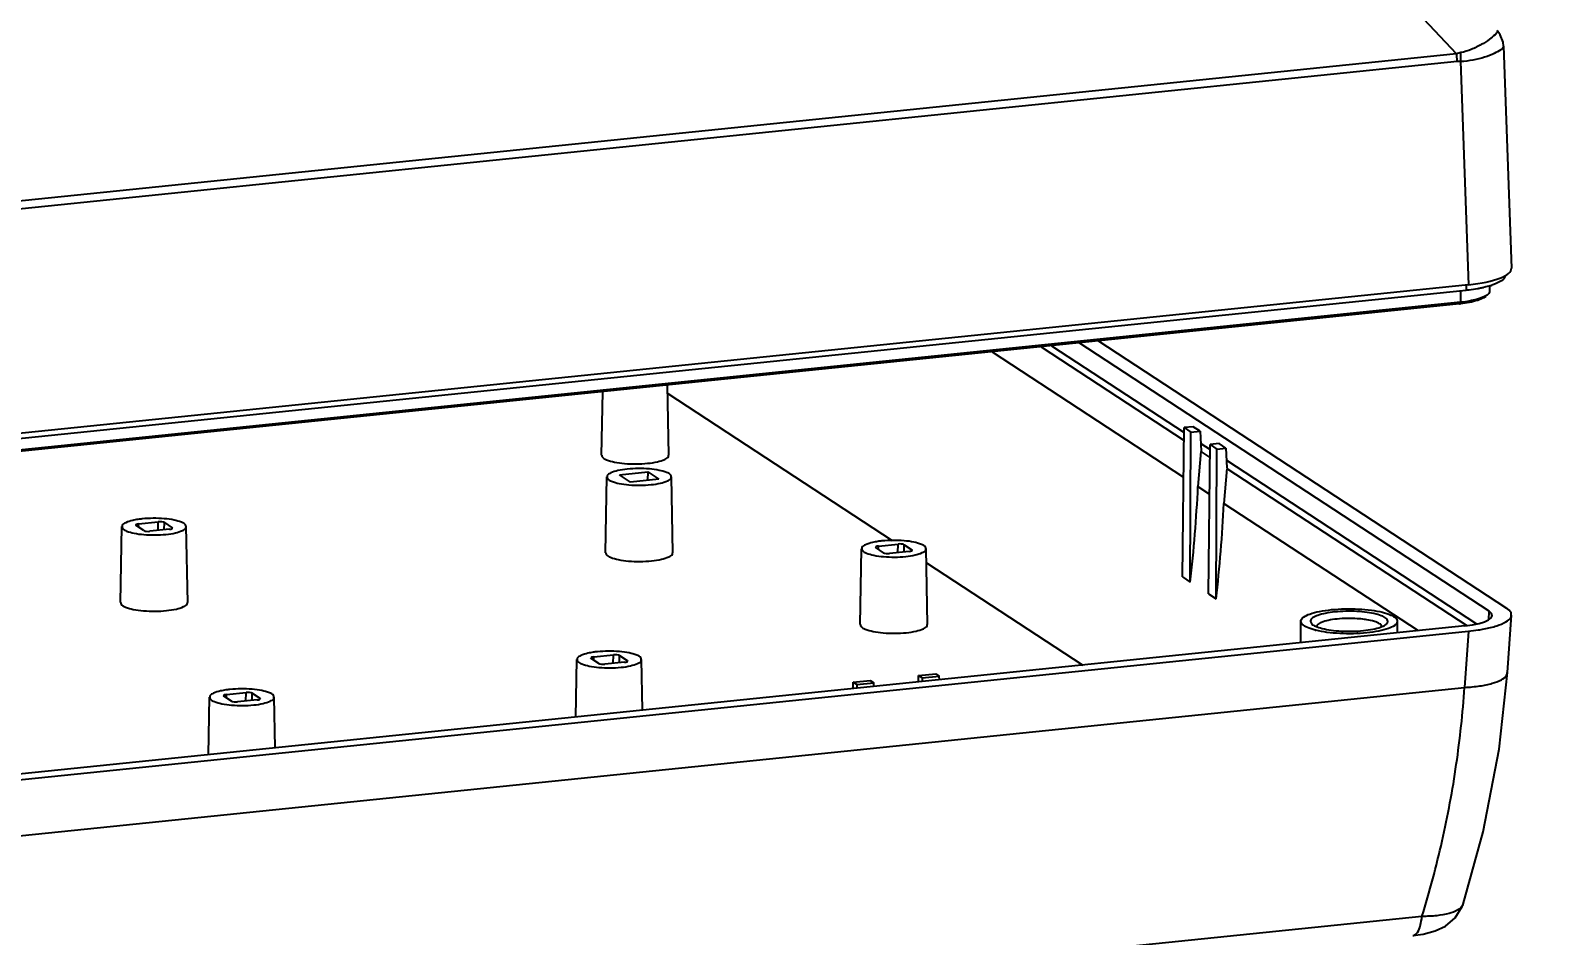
# Model space of a CAD drawing. Header units: millimetres. Extents: x -5407 to -45, y -6458 to 594.
# Drawn here: x -1994.2 to -1890.1, y -2018.3 to -1956.5 of the extents above; entities that cross this region are included whole.
import ezdxf

# ---------------------------------------------------------------- set-up
doc = ezdxf.new("R2010")
doc.units = ezdxf.units.MM
doc.layers.get('0').update_dxf_attribs({"linetype": 'CONTINUOUS'})
doc.layers.get('Defpoints').update_dxf_attribs({"linetype": 'CONTINUOUS'})
doc.layers.add('dim', color=3, linetype='CONTINUOUS', lineweight=9)
doc.styles.add('LongTou', font='romand.shx', dxfattribs={"width": 0.800000011920929, "bigfont": 'whgdtxt.shx'})
doc.dimstyles.new('YanXiu', dxfattribs={"dimtxt": 2.5, "dimasz": 2.2, "dimexe": 1, "dimexo": 0, "dimgap": 0.66, "dimtad": 0, "dimzin": 0, "dimdsep": 46, "dimtxsty": 'LongTou', "dimblk": 'CLOSEDBLANK', "dimcen": 0, "dimclrd": 256, "dimclre": 131, "dimclrt": 42, "dimadec": 0, "dimazin": 0, "dimtfac": 1, "dimtdec": 4, "dimtofl": 0, "dimtmove": 0, "dimatfit": 3, "dimldrblk": 'CLOSEDBLANK', "dimfxl": 0, "dimtolj": 1, "dimtzin": 0, "dimlwd": 0, "dimlwe": 0, "dimarcsym": 0})

# ---------------------------------------------------------------- blocks, each defined once
blk = doc.blocks.new('_ClosedBlank')
at = {"color": 0, "linetype": 'ByBlock', "lineweight": -2}
for p, q in [((-1, 0.1666666666666667), (0, 0)), ((-1, 0.1666666666666667), (-1, -0.1666666666666667)), ((0, 0), (-1, -0.1666666666666667))]:
    blk.add_line(p, q, dxfattribs=at)
blk = doc.blocks.new('*D34')
at = {"layer": 'Defpoints', "color": 0}
for p in [(-2243.062682522942, -1942.958284086931), (-2253.816927641244, -1963.758284086896), (-2243.062682522183, -1963.758284086896)]:
    blk.add_point(p, dxfattribs=at)
at = {"layer": 'dim', "lineweight": 5}
for p, q in [((-2253.816927641244, -1937.358284086931), (-2253.816927641244, -1931.758284086931)), ((-2253.816927641244, -1969.358284086896), (-2253.816927641244, -1974.958284086896))]:
    blk.add_line(p, q, dxfattribs=at)
at = {"layer": 'dim', "color": 131, "lineweight": 5}
for p, q in [((-2243.062682522942, -1942.958284086931), (-2255.216227641244, -1942.958284086931)), ((-2243.062682522183, -1963.758284086896), (-2255.216227641244, -1963.758284086896))]:
    blk.add_line(p, q, dxfattribs=at)
at = {"layer": 'dim', "lineweight": 5, "xscale": 5.600000000000001, "yscale": 5.600000000000001, "zscale": 5.600000000000001}
for p, rotation in [((-2253.816927641244, -1942.958284086931), 270), ((-2253.816927641244, -1963.758284086896), 90)]:
    blk.add_blockref('_ClosedBlank', p, dxfattribs=dict(at, rotation=rotation))
at = {"layer": 'dim', "color": 8, "insert": (-2253.816927641243, -1953.358284086913), "char_height": 7, "attachment_point": 5, "rotation": 90, "style": 'LongTou'}
blk.add_mtext('2.60', dxfattribs=at)
blk = doc.blocks.new('*U8')
at = {"color": 7}
for p, q in [((139.0145490099026, 12.22129606739736), (132.5518713264028, 19.0607300854972)), ((142.4715530007027, 14.19649481439728), (142.4716956324028, 14.19634269619746)), ((139.0145490099026, 12.22129606739736), (-38.65702761199736, -6.001150871102709)), ((143.0237353844027, 12.87497080289722), (143.0237375310026, 12.87491274609738)), ((143.0240174716027, 12.86696494349735), (143.6907308408026, -6.071390962402802)), ((139.0632550457026, 11.54776014899744), (-38.6083215760973, -6.67468678950263)), ((139.3548797069027, 11.55668329269747), (140.0251678054028, -7.483214741602751)), ((140.0251678054028, -7.483214741602751), (-38.89459570359736, -25.8336788889028)), ((139.8376592921027, -7.480730327502442), (139.8316101245027, -7.937284825202823)), ((141.8443961142027, -8.022562422902865), (141.8527041811028, -7.558617756202693)), ((139.3447421943029, -8.970706136802619), (-39.57157868649733, -27.32081719950247)), ((-39.08471075629723, -26.28739588790268), (139.8316101245027, -7.937284825202823)), ((139.2699360088027, -9.114865026802818), (139.3447421943029, -8.970706136802619)), ((139.3511513727026, -7.986561891802467), (139.3447421943029, -8.970706136802619)), ((139.2699360088027, -9.114865026802818), (-39.64638487199727, -27.46497608950267)), ((103.5657710238027, -12.77677462600286), (115.7700916255026, -20.76591352120249)), ((104.4571692972027, -12.6853505611025), (115.7778472784028, -20.09604319470282)), ((141.7908156845028, -35.34186147340279), (106.8115388090027, -12.44388046040285)), ((143.2914914466028, -35.09205914810263), (108.4388548045026, -12.27697880990263)), ((99.40434643270282, -13.20358087290288), (115.7338849536027, -23.8931518533027)), ((66.07868010640277, -22.02473256680287), (66.17562708430273, -16.61160249720251)), ((71.81251511790265, -22.02380355630248), (71.70349275020271, -16.04465059250288)), ((71.71636353490271, -16.75052767000261), (90.87546882730271, -29.29237725640269)), ((115.6352911061026, -32.40888785280276), (115.7827118649027, -19.67587971190278)), ((116.5561409043025, -19.59655487050259), (115.7827118649027, -19.67587971190278)), ((115.7827118649027, -19.67587971190278), (116.3599771383028, -20.05376657670286)), ((116.2972864133026, -32.84224032120255), (116.3599771383028, -20.05376657670286)), ((116.3599771383028, -20.05376657670286), (117.1334061777027, -19.97444173530266)), ((117.1334061777027, -19.97444173530266), (116.5561409043025, -19.59655487050259)), ((117.1334061777027, -19.97444173530266), (117.2199364570029, -21.6708189970027)), ((117.2114422602026, -21.70944416040265), (116.9550123075028, -24.69252089290285)), ((117.1866505624025, -21.01826782960279), (117.9844609582028, -21.54052697640282)), ((117.2114422602026, -21.70944416040265), (117.9767053053026, -22.21039730300254)), ((117.8419047859029, -33.85337163460281), (117.9893255447028, -21.12036349360278)), ((118.7627545841028, -21.04103865220259), (117.9893255447028, -21.12036349360278)), ((117.9893255447028, -21.12036349360278), (118.5665908182027, -21.49825035840286)), ((118.5039000931026, -34.28672410290255), (118.5665908182027, -21.49825035840286)), ((118.5665908182027, -21.49825035840286), (119.3400198576028, -21.41892551700266)), ((119.3400198576028, -21.41892551700266), (118.7627545841028, -21.04103865220259)), ((119.3400198576028, -21.41892551700266), (119.4265501368027, -23.11530277880274)), ((119.4180559400027, -23.15392794210265), (119.1616259873026, -26.13700467470289)), ((119.3932642422028, -22.46275161140284), (140.7182774858027, -36.42243837370279)), ((119.4180559400027, -23.15392794210265), (139.8949293988026, -36.55840916700254)), ((66.41770083820256, -30.34396009220245), (66.53359999070267, -23.87261666870245)), ((67.59657840780255, -23.68651911690267), (70.01436309780274, -23.43854499490271)), ((68.55277766900281, -24.31246208900257), (67.59657840780255, -23.68651911690267)), ((70.97056235900254, -24.06448796700261), (68.55277766900281, -24.31246208900257)), ((70.01436309780274, -23.43854499490271), (70.00716162430263, -24.16329678660259)), ((70.01436309780274, -23.43854499490271), (70.97056235900254, -24.06448796700261)), ((72.15153584960262, -30.34303108170252), (72.0335396963028, -23.87172555450252)), ((116.9550123075028, -24.69252089290285), (117.9404986334027, -25.3376356350027)), ((119.1616259873026, -26.13700467470289), (135.7435394815027, -36.99178425470245)), ((25.03638595180269, -34.5881325654027), (25.15228510430279, -28.1167891419027)), ((26.36234869480268, -28.02697584210273), (26.33459598870286, -27.98886912110265)), ((27.02437760910288, -28.46035031020256), (26.36234869480268, -28.02697584210273)), ((26.58717374440266, -27.89254753560272), (28.26113798830283, -27.72086152260272)), ((26.59390967920262, -28.17855927940263), (26.58717374440266, -27.89254753560272)), ((29.21733724960268, -28.34680449470261), (27.54337300560269, -28.51849050770261)), ((28.25393651480272, -28.44561331430259), (28.26113798830283, -27.72086152260272)), ((28.77403966160273, -28.39227021820261), (28.78013338480287, -27.77900172010277)), ((28.78013338480287, -27.77900172010277), (29.44216229910262, -28.2123761882026)), ((29.44056525130281, -28.28077100140263), (29.44216229910262, -28.2123761882026)), ((29.44216229910262, -28.2123761882026), (29.46992611550286, -28.25169752150259)), ((30.77022096320252, -34.58720355490277), (30.65222480980265, -28.11589802770277)), ((89.47077964780283, -29.90841366100267), (89.4430269418026, -29.87030694000259)), ((90.13280856220263, -30.3417881291025), (89.47077964780283, -29.90841366100267)), ((89.69560469740281, -29.77398535450266), (91.36956894140258, -29.60229934150266)), ((89.70234063230282, -30.05999709830257), (89.69560469740281, -29.77398535450266)), ((91.36236746790269, -30.32705113320253), (91.36956894140258, -29.60229934150266)), ((91.88247061460265, -30.27370803710255), (91.88856433780256, -29.66043953900271)), ((91.88856433780256, -29.66043953900271), (92.55059325220282, -30.09381400710254)), ((88.14481690480261, -36.46957038430264), (88.26071605730272, -29.99822696080264)), ((92.32576820260283, -30.22824231360255), (90.65180395870266, -30.39992832660255)), ((92.54899620440256, -30.16220882030257), (92.55059325220282, -30.09381400710254)), ((92.55059325220282, -30.09381400710254), (92.5783570686026, -30.13313534040253)), ((93.87865191630272, -36.46864137380271), (93.76065576290284, -29.99733584660271)), ((93.78250033330278, -31.19536548750284), (107.1215661680026, -39.92732633690275)), ((115.6352911061026, -32.40888785280276), (116.2972864133026, -32.84224032120255)), ((117.8419047859029, -33.85337163460281), (118.5039000931026, -34.28672410290255)), ((125.7204074720028, -38.01978206210288), (125.7366519069028, -36.18901848200267)), ((133.9716723837028, -37.1735114323028), (133.9626056363027, -36.1876856921026)), ((141.7568518511027, -36.06447307860253), (141.7843942972027, -35.33765793300245)), ((143.3515073280028, -40.5531538711025), (143.6969155079028, -35.67500060530256)), ((139.7121342381029, -36.58475512400264), (-39.85914497769727, -55.00204037250251)), ((-38.89535033179732, -55.39049601890247), (140.0354999908027, -37.03889477980283)), ((140.0354999908027, -37.03889477980283), (139.6962478337027, -41.83013593380247)), ((63.8899692148027, -44.36126842550266), (63.97792093870271, -39.45039722830279)), ((65.18798452920282, -39.36058392840278), (65.1602318232026, -39.3224772074027)), ((65.85001344360262, -39.79395839660265), (65.18798452920282, -39.36058392840278)), ((65.41280957880281, -39.22615562190276), (67.08677382270275, -39.05446960890276)), ((65.41954551370281, -39.51216736580272), (65.41280957880281, -39.22615562190276)), ((68.04297308400282, -39.68041258100266), (66.36900884010265, -39.85209859400265)), ((67.07957234930268, -39.77922140070268), (67.08677382270275, -39.05446960890276)), ((67.59967549600265, -39.72587830450266), (67.60576921920256, -39.11260980640282)), ((67.60576921920256, -39.11260980640282), (68.26779813360281, -39.54598427450264)), ((68.26620108580255, -39.61437908780272), (68.26779813360281, -39.54598427450264)), ((68.26779813360281, -39.54598427450264), (68.2955619500026, -39.58530560790268)), ((69.55682290030268, -43.78006155750245), (69.47786064420279, -39.44950611400282)), ((87.53696841650276, -41.93597228980252), (87.54320000940288, -41.3977378907025)), ((87.54320000940288, -41.3977378907025), (89.00283629730257, -41.24803389580256)), ((87.84908013150266, -41.59797179640282), (87.54320000940288, -41.3977378907025)), ((87.84908013150266, -41.59797179640282), (89.30871641940257, -41.44826780150288)), ((87.84908013150266, -41.59797179640282), (87.85244121480264, -41.90363435430254)), ((89.00283629730257, -41.24803389580256), (89.30871641940257, -41.44826780150288)), ((89.31714499540271, -41.75340724820262), (89.30871641940257, -41.44826780150288)), ((93.11647154730281, -41.3637243159028), (93.1227031402027, -40.82548991680278)), ((93.1227031402027, -40.82548991680278), (94.58233942810261, -40.67578592190284)), ((93.42858326230271, -41.02572382250264), (93.1227031402027, -40.82548991680278)), ((93.42858326230271, -41.02572382250264), (94.88821955020285, -40.8760198276027)), ((93.42858326230271, -41.02572382250264), (93.43194434550287, -41.33138638030277)), ((94.58233942810261, -40.67578592190284), (94.88821955020285, -40.8760198276027)), ((94.89664812620276, -41.18115927430244), (94.88821955020285, -40.8760198276027)), ((-38.74726805139744, -60.13175491850279), (139.6962478337027, -41.83013593380247)), ((32.55175996370281, -47.57539454570269), (32.63971168750277, -42.66452334840278)), ((33.8497752781027, -42.57471004860281), (33.82202257200288, -42.53660332760273)), ((34.51180419240268, -43.00808451670264), (33.8497752781027, -42.57471004860281)), ((34.07460032760264, -42.4402817421028), (35.74856457160286, -42.2685957291028)), ((34.08133626250265, -42.72629348590272), (34.07460032760264, -42.4402817421028)), ((36.70476383280266, -42.89453870120269), (35.03079958890271, -43.06622471420269)), ((35.74136309810274, -42.99334752080267), (35.74856457160286, -42.2685957291028)), ((36.2614662448027, -42.94000442470269), (36.26755996810266, -42.32673592660285)), ((36.26755996810266, -42.32673592660285), (36.92958888240264, -42.76011039470268)), ((36.92799183460284, -42.82850520790271), (36.92958888240264, -42.76011039470268)), ((36.92958888240264, -42.76011039470268), (36.95735269880265, -42.79943172800267)), ((38.21861364920278, -46.99418767760244), (38.13965139310267, -42.66363223420285)), ((139.5681086407026, -60.3237635574028), (139.5676555800028, -60.32519265310248)), ((136.0627053739026, -61.36400860530284), (-37.24246439219723, -79.13862579670285))]:
    blk.add_line(p, q, dxfattribs=at)
for points in [[(143.0237293301027, 12.87537115329724), (142.9848916555027, 13.20536146649738), (142.7379681109028, 13.84423397959745), (142.4711994652025, 14.1967785244974)], [(139.5676507840026, -60.32520771430245), (141.2794438215028, -54.14660103460255), (142.6351496620027, -47.09495017010249), (143.3516010327025, -40.55182332450249)], [(135.2925532832028, -62.9932664321027), (136.1559048194026, -62.87007916100265), (137.1766556714028, -62.6045862423025), (138.0782294526027, -62.18369828350251), (138.9073415307025, -61.48943002210262), (139.5002992575028, -60.51573394130264), (139.5679695579026, -60.32410569830245)]]:
    blk.add_lwpolyline(points, dxfattribs=at)
for centre, radius, start, end in [((134.2104802553026, 12.13961314819744), 5.177328162099999, 353.5351904412956, 1.931792661986954), ((138.4476757552027, 6.001306968297285), 14.0066335192, 276.7186175138013, 279.690020602502), ((138.6606274861028, 4.694723548797356), 12.6828517901, 279.7352307345985, 280.2017418128974), ((138.7013403805026, 4.467897857997286), 12.4524013126, 280.2022245804974, 280.5213301334997), ((138.7319007323026, 4.303265229197223), 12.2849562849, 280.5214030502968, 280.8144866770008), ((138.8259307907028, 3.812827329397351), 11.7855858158, 280.8128368340996, 281.1522351258051), ((139.1052864736027, 2.410011791197121), 10.3552283756, 281.1370034927012, 282.2693193908052), ((140.1038089300027, -1.690827242002797), 6.1334059218, 285.4634796448986, 288.2830658873059), ((138.0880356322027, 2.420407843397243), 11.5956633571, 275.8500928797022, 276.3167442491008), ((138.2404168728026, 1.942765052397135), 10.9692017856, 275.7780461844005, 279.0636185756003), ((138.1871768522026, 8.11333498259728), 16.1346384218, 275.849710968003, 276.759869038607), ((138.4560711490026, 0.5385916590971647), 9.548592163099999, 279.1130579511951, 280.7226478899976), ((27.87917942960257, -37.2161084283025), 9.8084041578, 90.3168234230929, 95.78289952800405), ((27.89527106420269, -37.99193889150274), 10.5843183192, 85.22948537840337, 90.38070744130324), ((90.98761038260272, -39.09754624720244), 9.8084041578, 90.3168234230929, 95.78289952800405), ((91.00370201720261, -39.87337671040268), 10.5843183192, 85.22948537840337, 90.38070744130324), ((130.2266785932027, -42.7828116817027), 6.81466728, 80.5042339941972, 82.0426786161926), ((128.4389949776028, -31.36388371040266), 5.777392266900001, 255.1619820105968, 255.6699758538961), ((138.3496037754026, -20.5069085527025), 16.617731923, 275.7970007497003, 278.7120039506949), ((66.70481526400272, -48.54971651460255), 9.8084041578, 90.3168234230929, 95.78289952800405), ((66.7209068986026, -49.32554697790283), 10.5843183192, 85.22948537840337, 90.38070744130324), ((35.36660601280255, -51.76384263480259), 9.8084041578, 90.3168234230929, 95.78289952800405), ((35.38269764750271, -52.53967309800282), 10.5843183192, 85.22948537840337, 90.38070744130324)]:
    blk.add_arc(centre, radius, start, end, dxfattribs=at)
for centre, major_axis, ratio, start_param, end_param in [((137.8876796354027, -6.086780948502565), (5.803347638200001, 0.0001354505), 0.2588295228, -1.193601186, 0.00924047), ((8.150726343902534, -29.91511350200244), (62.54644871350001, 99.05065778049998), 0.9004271844, -1.0794903641, -1.0079463974), ((10.35734002370282, -31.35959728370244), (62.54644871350001, 99.05065778049998), 0.9004271844, -1.0794903641, -1.0079463974), ((26.73441704500283, -27.98884950170259), (0.4001025971, 4.01542e-05), 0.2588969435, 1.9476424106, 3.1413947029), ((27.39635633170269, -28.4221652982028), (0.4000192503, 8.949019999999997e-05), 0.2590048303, -2.7650007236, -1.1945089833), ((28.40815466220283, -27.81718673210253), (0.4000192503, 8.949019999999997e-05), 0.2590048303, 0.37659193, 1.9470836703), ((29.07009394900274, -28.25050252860274), (0.4001025971, 4.01542e-05), 0.2588969435, -1.193950243, -0.0119310654), ((89.84284799800275, -29.87028732060253), (0.4001025971, 4.01542e-05), 0.2588969435, 1.9476424106, 3.1413947029), ((91.51658561530257, -29.69862455100247), (0.4000192503, 8.949019999999997e-05), 0.2590048303, 0.37659193, 1.9470836703), ((90.50478728480266, -30.30360311710274), (0.4000192503, 8.949019999999997e-05), 0.2590048303, -2.7650007236, -1.1945089833), ((92.17852490200266, -30.13194034750268), (0.4001025971, 4.01542e-05), 0.2588969435, -1.193950243, -0.0119310654), ((138.3463664684027, -35.69387723310274), (3.7037970874, -0.0003125177), 0.2587351536, 5.0900725543, 6.6596509059), ((65.56005287940275, -39.32245758800264), (0.4001025971, 4.01542e-05), 0.2588969435, 1.9476424106, 3.1413947029), ((66.22199216610261, -39.75577338450285), (0.4000192503, 8.949019999999997e-05), 0.2590048303, -2.7650007236, -1.1945089833), ((67.23379049670257, -39.15079481850262), (0.4000192503, 8.949019999999997e-05), 0.2590048303, 0.37659193, 1.9470836703), ((67.89572978340266, -39.58411061490278), (0.4001025971, 4.01542e-05), 0.2588969435, -1.193950243, -0.0119310654), ((34.22184362820281, -42.53658370820267), (0.4001025971, 4.01542e-05), 0.2588969435, 1.9476424106, 3.1413947029), ((35.89558124550285, -42.36492093860261), (0.4000192503, 8.949019999999997e-05), 0.2590048303, 0.37659193, 1.9470836703), ((36.55752053220272, -42.79823673510282), (0.4001025971, 4.01542e-05), 0.2588969435, -1.193950243, -0.0119310654), ((34.88378291500271, -42.96989950470288), (0.4000192503, 8.949019999999997e-05), 0.2590048303, -2.7650007236, -1.1945089833)]:
    blk.add_ellipse(centre, major_axis=major_axis, ratio=ratio, start_param=start_param, end_param=end_param, dxfattribs=at)
for points, start_tangent, end_tangent in [([(142.4572958338026, 14.18633368489736), (142.4869822344026, 14.11134635149756), (142.2981320214028, 13.83950537619739), (141.8345514846028, 13.45118324109717), (141.1213887415029, 12.99781895409751), (140.2663121724026, 12.5834964078972), (139.3848188120028, 12.31412018039737)], (0.570747809255288, -0.8211254095631735), (-0.982999827093875, -0.1836064811857463)), ([(139.3848188120028, 12.31412018039737), (139.1978746905027, 12.27297136149718), (139.0145490099026, 12.22129606739736)], (-0.9818066648989818, -0.18988331353739), (-0.9541337336809862, -0.2993807245832322)), ([(139.0632550457026, 11.54776014899744), (139.0563135251027, 11.77056484059722), (139.0400083049026, 11.9960430845972), (139.0145490099026, 12.22129606739736)], (-0.01006626474438862, 0.9999493338735199), (-0.1323684449435299, 0.9912005825176012)), ([(143.0114915656027, 12.8729457523973), (143.0134601450027, 12.81644643439722), (142.7773979438025, 12.5574437933974), (142.2353921593026, 12.24659000209749), (141.4100089168028, 11.92649391719715), (140.4130192910027, 11.6724213163975), (139.3548797069027, 11.55668329269747)], (0.1585910201398727, -0.9873443615735062), (-0.9997981711799883, -0.02009021914143612)), ([(139.3548797069027, 11.55668329269747), (139.2063050917027, 11.55714013079751), (139.0632550457026, 11.54776014899744)], (-0.9994294472871202, 0.03377543331123363), (-0.9947524178377948, -0.1023114226558375)), ([(141.7391227845028, -7.60220752060286), (141.3058467472026, -7.708698066902798)], (-0.9635892632975901, -0.2673868576755552), (-0.9770949950220508, -0.212803596545873)), ([(143.1551125046026, -6.706509616502444), (143.1110914692026, -6.866958968102608), (142.7337597476026, -7.20918598100252), (142.0279309494026, -7.514608029002829)], (-0.103885076802382, -0.9945893076128273), (-0.9492645737569226, -0.3144785668532725)), ([(140.1077219965027, -8.994871668702672), (139.3638459863027, -9.104856432602446)], (-0.9826502715455089, -0.185468174713448), (-0.9939257501360149, -0.1100527292553895)), ([(140.8171151432027, -8.818847686302888), (140.1077219965027, -8.994871668702672)], (-0.9504427273438727, -0.3108996977147793), (-0.982650271542947, -0.1854681747270206)), ([(140.9784906900027, -8.657635354902595), (140.2326345432027, -8.843275681902469)], (-0.9502865246688214, -0.3113768151819493), (-0.9825084063550297, -0.1862182360610799)), ([(141.3320548364027, -8.597425203602597), (140.8171151432027, -8.818847686302888)], (-0.8720674537599962, -0.4893856925703458), (-0.9504427273211818, -0.3108996977841467)), ([(141.5189080042028, -8.425113110402435), (140.9784906900027, -8.657635354902595)], (-0.8718664945351376, -0.4897436224260719), (-0.9502865246264606, -0.3113768153112292)), ([(141.5030397855026, -8.48140018370259), (141.3320548364027, -8.597425203602597)], (-0.7459462254643716, -0.6660061776856554), (-0.8720674538391903, -0.4893856924292249)), ([(141.6992438181028, -8.302446027702445), (141.5189080042028, -8.425113110402435)], (-0.7446914735056807, -0.6674088771419948), (-0.871866494533292, -0.4897436224293574)), ([(141.8359921826027, -8.022577085202556), (141.8041601078028, -8.164146898102445), (141.6992438181028, -8.302446027702445)], (-0.02847676228242416, -0.999594454771489), (-0.7446914735785524, -0.6674088770606847)), ([(66.09571592290285, -22.02381856960255), (66.13813470980267, -22.1786134593026), (66.50018771990267, -22.41561901490286), (67.16800897990265, -22.6104819425027), (68.03648138990275, -22.7319643356027), (69.02653683470271, -22.76983304430269), (69.99997296490255, -22.71795241640257)], (0.04037539163961323, -0.9991845814212448), (0.9947815970841243, 0.1020273203742956)), ([(69.99997296490255, -22.71795241640257), (70.84673495080278, -22.58314891500277), (71.46855129000278, -22.37996255330245), (71.78086628180267, -22.13737561330254), (71.79514168850255, -22.02493358960282)], (0.9947815970856395, 0.1020273203595228), (-0.06007499064284469, 0.9981938666908661)), ([(68.27220578020274, -23.21344847530281), (67.4597420076027, -23.34280884710279), (66.86291881110265, -23.53794638480258), (66.56385120190271, -23.77052851040253), (66.54989571910278, -23.8717326630026)], (-0.9947815970866177, -0.1020273203499843), (0.04058169910527892, -0.9991762235450404)), ([(70.15683099720263, -23.20011440760254), (69.20625792420265, -23.16368175070284), (68.27220578020274, -23.21344847530281)], (-0.996555285341719, 0.08293107534263067), (-0.9947815970863993, -0.1020273203521124)), ([(72.01691876500263, -23.87281738230286), (71.97649698400255, -23.73076855000272), (71.62926461630263, -23.50346481840279), (70.98921825720254, -23.31665165580262), (70.15683099720263, -23.20011440760254)], (-0.06029784648272835, 0.9981804294362546), (-0.9965552853389502, 0.08293107537590234)), ([(66.54989571910278, -23.8717326630026), (66.59064378280254, -24.02023853390256), (66.93787615060273, -24.24754226550249), (67.5779225097026, -24.43435542810266), (68.41030976960269, -24.55089267630274), (69.36088284260268, -24.58732533310285), (70.29493498670263, -24.53755860860247)], (0.04058169907847078, -0.9991762235461292), (0.994781597084523, 0.1020273203704077)), ([(70.29493498670263, -24.53755860860247), (71.10739875920262, -24.40819823680249), (71.70422195580272, -24.2130606991027), (72.00328956490262, -23.98047857350275), (72.01691876500263, -23.87281738230286)], (0.9947815970832143, 0.1020273203831671), (-0.06029784647861156, 0.9981804294365033)), ([(26.52527328160272, -27.50289264440244), (26.07842712120282, -27.58698132020254), (25.48160392460272, -27.78211885800283), (25.1825363155026, -28.01470098360278), (25.16858083260286, -28.11590513620285)], (-0.9892074168729413, -0.1465219656009401), (0.04058169910853399, -0.9991762235449083)), ([(25.16858083260286, -28.11590513620285), (25.20932889640267, -28.26441100700276), (25.55656126410258, -28.49171473870274), (26.19660762320268, -28.67852790130246), (27.02899488320281, -28.79506514950253), (27.97956795620257, -28.83149780630265), (28.91362010020271, -28.78173108180272)], (0.04058169907847078, -0.9991762235461292), (0.994781597084523, 0.1020273203704077)), ([(26.89089089370282, -27.45762094850261), (26.52527328160272, -27.50289264440244)], (-0.9947815970899099, -0.1020273203178848), (-0.9892074168945065, -0.1465219654553474)), ([(30.63560387850271, -28.11698985540261), (30.59518209750286, -27.97494102320252), (30.24794972980271, -27.74763729160259), (29.60790337070284, -27.56082412900287), (28.77551611070271, -27.44428688080279)], (-0.06029784648272835, 0.9981804294362546), (-0.9965552853389502, 0.08293107537590234)), ([(28.91362010020271, -28.78173108180272), (29.72608387280252, -28.65237071000274), (30.3229070693028, -28.45723317220245), (30.62197467850274, -28.22465104670255), (30.63560387850271, -28.11698985540261)], (0.9947815970832143, 0.1020273203831671), (-0.06029784647861156, 0.9981804294365033)), ([(89.63370423470269, -29.38433046330283), (89.18685807420252, -29.46841913910248), (88.59003487770269, -29.66355667690277), (88.29096726850275, -29.89613880250272), (88.2770117857026, -29.99734295510279)], (-0.9892074168729413, -0.1465219656009401), (0.04058169910853399, -0.9991762235449083)), ([(89.99932184680256, -29.33905876740255), (89.63370423470269, -29.38433046330283)], (-0.9947815970899099, -0.1020273203178848), (-0.9892074168945065, -0.1465219654553474)), ([(93.74403483160268, -29.99842767430255), (93.7036130506026, -29.85637884210246), (93.35638068290268, -29.62907511050253), (92.71633432380258, -29.44226194790281), (91.88394706380268, -29.32572469970273)], (-0.06029784648272835, 0.9981804294362546), (-0.9965552853389502, 0.08293107537590234)), ([(66.4347366546026, -30.34304609500259), (66.47715544150287, -30.49784098470263), (66.83920845170269, -30.73484654040249), (67.50702971170267, -30.92970946790274), (68.37550212170254, -31.05119186110278), (69.36555756650273, -31.08906056970272), (70.3389936967028, -31.03717994180261)], (0.04037539163961323, -0.9991845814212448), (0.9947815970841243, 0.1020273203742956)), ([(70.3389936967028, -31.03717994180261), (71.18575568260258, -30.9023764404028), (71.80757202180257, -30.69919007870249), (72.11988701360269, -30.45660313870258), (72.1341624203028, -30.34416111500286)], (0.9947815970856395, 0.1020273203595228), (-0.06007499064284469, 0.9981938666908661)), ([(88.2770117857026, -29.99734295510279), (88.31775984950264, -30.1458488259027), (88.66499221720278, -30.37315255760268), (89.30503857630265, -30.55996572020285), (90.13742583630255, -30.67650296840247), (91.08799890920272, -30.71293562520259), (92.02205105330268, -30.66316890070266)], (0.04058169907847078, -0.9991762235461292), (0.994781597084523, 0.1020273203704077)), ([(92.02205105330268, -30.66316890070266), (92.83451482580267, -30.53380852890268), (93.43133802240254, -30.33867099110284), (93.73040563150266, -30.10608886560249), (93.74403483160268, -29.99842767430255)], (0.9947815970832143, 0.1020273203831671), (-0.06029784647861156, 0.9981804294365033)), ([(25.05342176820272, -34.58721856820284), (25.09584055510277, -34.74201345790289), (25.45789356530258, -34.97901901360274), (26.12571482520275, -35.17388194110254), (26.99418723530266, -35.29536433430258), (27.98424268010285, -35.33323304290252), (28.9576788103027, -35.28135241500286)], (0.04037539163961323, -0.9991845814212448), (0.9947815970841243, 0.1020273203742956)), ([(28.9576788103027, -35.28135241500286), (29.8044407962027, -35.1465489136026), (30.42625713540269, -34.94336255190274), (30.73857212710254, -34.70077561190283), (30.75284753380265, -34.58833358820266)], (0.9947815970856395, 0.1020273203595228), (-0.06007499064284469, 0.9981938666908661)), ([(128.3369998464027, -35.20065315630245), (129.4799717902029, -35.13014927060249), (130.6481663571026, -35.14593075820267), (131.7444847516026, -35.24526160400274), (132.6902070294027, -35.42016873130251), (133.4127425352026, -35.65831216790275), (133.8463947015027, -35.93887577430269), (133.9589576944027, -36.18835182200246)], (0.9947815970850686, 0.102027320365089), (0.07995612204777766, -0.9967983841013593)), ([(143.6850270424027, -35.67109002660254), (143.6590403932028, -35.4703474743028), (143.2885507743026, -35.09013413810271)], (0.06895077496393608, 0.9976200632665086), (-0.8366745411999041, 0.5477003853457928)), ([(125.7399505614026, -36.18844368250257), (125.7411987868027, -36.14150868930255), (125.9611117206027, -35.84440860650284), (126.4976163906026, -35.57416934470257), (127.3134674951027, -35.35274947650259), (128.3369998464027, -35.20065315630245)], (-0.06273078109715742, 0.9980304850569148), (0.9947815970834208, 0.1020273203811542)), ([(126.9594786140028, -36.94862119180243), (126.2865158154027, -36.72337571620255), (125.8528636492026, -36.44281210980262), (125.7399505614026, -36.18844368250257)], (-0.966651813005857, 0.2560942647005003), (-0.06273078107525197, 0.9980304850582917)), ([(128.6359916514027, -35.39637786210278), (127.8179611549026, -35.5177640718025), (127.1680388800028, -35.69321413050284), (126.7372270653027, -35.90731168900265), (126.5546779317028, -36.14419189560249), (126.6367035278026, -36.38630747710249), (126.6677301113027, -36.42261542700271)], (-0.9947815970865552, -0.1020273203505941), (0.6856889431787403, -0.7278946855159903)), ([(126.6677301113027, -36.42261542700271), (126.9776196404027, -36.61213372750262), (127.5508445975026, -36.80427787890267)], (0.6856889431921244, -0.7278946855033822), (0.9678668143582432, -0.2514633763871514)), ([(127.4861631996027, -36.28540444340251), (127.1379411020027, -36.4936148139027), (127.0603123125027, -36.64031023370262)], (-0.9410516209257583, -0.3382629846037003), (-0.2417551341110105, -0.9703372893643568)), ([(128.8199543728028, -35.99969674890281), (128.0657454735028, -36.11521187700282), (127.4861631996027, -36.28540444340251)], (-0.9947815970870646, -0.1020273203456284), (-0.9410516209371906, -0.3382629845718951)), ([(133.0287641899026, -36.42028941810258), (133.1445804190028, -36.23749598860286), (133.0625548229027, -35.99538040700281), (132.7216387102026, -35.76955415660268), (132.1484137532027, -35.57741000520264), (131.3901312589028, -35.43490373520262), (130.5035752947026, -35.35315715410252), (129.5570698985025, -35.33971603400278), (128.6359916514027, -35.39637786210278)], (0.7423650863787976, 0.6699955809748304), (-0.9947815970847433, -0.1020273203682606)), ([(131.1700699829025, -36.03375968720275), (130.5470762113027, -35.97146945160284), (129.6749626753026, -35.95016648460251), (128.8199543728028, -35.99969674890281)], (-0.9903463271764922, 0.1386151227248768), (-0.9947815970848385, -0.1020273203673317)), ([(132.4534755510026, -36.40674012590262), (132.0078268755026, -36.21150441980262), (131.3509264314027, -36.06152036700269)], (-0.837366863313272, 0.5466413231954681), (-0.986268505338799, 0.1651497362297968)), ([(133.9589576944027, -36.18835182200246), (133.9580595639027, -36.24017919480275), (133.7381466301026, -36.53727927760247), (133.2016419601027, -36.80751853940274), (132.3857908556029, -37.02893840760271)], (0.07995612206498637, -0.996798384099979), (-0.9794134623095022, -0.2018644838670572)), ([(132.6447840389028, -36.63205807940267), (132.6442492608026, -36.62811645400279), (132.4534755510026, -36.40674012590262)], (-0.1224446707816636, 0.9924753410524465), (-0.8373668633213031, 0.5466413231831656)), ([(132.9620312854026, -36.47437619510265), (133.0287641899026, -36.42028941810258)], (0.8039713788034637, 0.5946679931397498), (0.7423650863215611, 0.6699955810382493)), ([(140.8666569778029, -36.93290798780254), (141.3652258210027, -36.8469413948028), (142.4545413468027, -36.57259388200282), (143.2271016341026, -36.23658834220259), (143.6373723049028, -35.86090767700261), (143.6850270424027, -35.67109002660254)], (0.988309281059079, 0.1524623395218846), (0.06895077491612173, 0.9976200632698133)), ([(88.16185272120265, -36.46865638710278), (88.20427150820274, -36.62345127680283), (88.56632451830274, -36.86045683250268), (89.23414577830272, -37.05531976000248), (90.10261818830259, -37.17680215320252), (91.09267363310255, -37.21467086180246), (92.06610976330285, -37.1627902339028)], (0.04037539163961323, -0.9991845814212448), (0.9947815970841243, 0.1020273203742956)), ([(92.06610976330285, -37.1627902339028), (92.91287174920262, -37.02798673250254), (93.53468808840262, -36.82480037080268), (93.84700308020274, -36.58221343080277), (93.86127848690285, -36.4697714071026)], (0.9947815970856395, 0.1020273203595228), (-0.06007499064284469, 0.9981938666908661)), ([(131.3622585043026, -37.18103472780285), (130.2192865605025, -37.25153861350282), (129.0510919936028, -37.23575712590264), (127.9547735991027, -37.13642628010257), (127.0090513213026, -36.96151915280279)], (-0.9947815970836373, -0.102027320379044), (-0.9688843429429982, 0.2475138985994822)), ([(127.5508445975026, -36.80427787890267), (128.3091270917025, -36.94678414890268), (129.1956830560025, -37.02853073000279), (130.1421884521028, -37.04197185020257), (131.0632666992028, -36.98531002200252)], (0.9678668143461551, -0.2514633764336783), (0.994781597084342, 0.1020273203721736)), ([(131.0632666992028, -36.98531002200252), (131.8812971957027, -36.8639238123028), (132.5312194707026, -36.68847375360247), (132.9620312854026, -36.47437619510265)], (0.9947815970843129, 0.1020273203724571), (0.8039713789866921, 0.5946679928920311)), ([(132.3857908556029, -37.02893840760271), (131.3622585043026, -37.18103472780285)], (-0.9794134623226484, -0.2018644838032742), (-0.9947815970876528, -0.1020273203398923)), ([(65.35090911600264, -38.83650073070248), (64.90406295560251, -38.92058940660263), (64.30723975900264, -39.11572694440247), (64.00817214990275, -39.34830906990283), (63.99421666710259, -39.44951322260249)], (-0.9892074168729413, -0.1465219656009401), (0.04058169910853399, -0.9991762235449083)), ([(65.71652672810251, -38.79122903480265), (65.35090911600264, -38.83650073070248)], (-0.9947815970899099, -0.1020273203178848), (-0.9892074168945065, -0.1465219654553474)), ([(69.46123971290262, -39.4505979418027), (69.42081793200259, -39.30854910960261), (69.07358556420263, -39.08124537790263), (68.43353920510276, -38.89443221530246), (67.60115194520267, -38.77789496710284)], (-0.06029784648272835, 0.9981804294362546), (-0.9965552853389502, 0.08293107537590234)), ([(63.99421666710259, -39.44951322260249), (64.03496473080259, -39.59801909340285), (64.38219709850273, -39.82532282500279), (65.0222434576026, -40.01213598760251), (65.85463071760273, -40.12867323580258), (66.80520379060272, -40.16510589270274), (67.73925593470267, -40.11533916810276)], (0.04058169907847078, -0.9991762235461292), (0.994781597084523, 0.1020273203704077)), ([(67.73925593470267, -40.11533916810276), (68.55171970720266, -39.98597879640283), (69.14854290370272, -39.79084125860254), (69.44761051290266, -39.55825913300259), (69.46123971290262, -39.4505979418027)], (0.9947815970832143, 0.1020273203831671), (-0.06029784647861156, 0.9981804294365033)), ([(139.6962382282027, -41.83025387810267), (141.0112732117027, -41.70519340770261), (142.0612457410027, -41.48394039630284), (142.8381028701028, -41.17206537310267), (143.2766276442028, -40.78301005440244), (143.3408899558026, -40.55227969270254)], (0.9987955053975968, 0.04906667298237412), (0.08205706485659327, 0.9966276326226967)), ([(34.01269986490252, -42.05062685090252), (33.5658537044028, -42.13471552680267), (32.96903050790274, -42.32985306450246), (32.66996289870258, -42.56243519010286), (32.65600741590288, -42.66363934270248)], (-0.9892074168729413, -0.1465219656009401), (0.04058169910853399, -0.9991762235449083)), ([(32.65600741590288, -42.66363934270248), (32.69675547970269, -42.81214521350284), (33.0439878474026, -43.03944894520282), (33.6840342065027, -43.22626210780254), (34.51642146650283, -43.34279935600262), (35.46699453940255, -43.37923201280273), (36.40104668350273, -43.3294652883028)], (0.04058169907847078, -0.9991762235461292), (0.994781597084523, 0.1020273203704077)), ([(34.37831747700284, -42.00535515500269), (34.01269986490252, -42.05062685090252)], (-0.9947815970899099, -0.1020273203178848), (-0.9892074168945065, -0.1465219654553474)), ([(38.12303046180273, -42.66472406190269), (38.08260868080288, -42.5226752297026), (37.73537631310273, -42.29537149810267), (37.09532995400286, -42.10855833550249), (36.26294269400273, -41.99202108730287)], (-0.06029784648272835, 0.9981804294362546), (-0.9965552853389502, 0.08293107537590234)), ([(36.40104668350273, -43.3294652883028), (37.21351045600272, -43.20010491650282), (37.81033365260282, -43.00496737870253), (38.10940126180276, -42.77238525320263), (38.12303046180273, -42.66472406190269)], (0.9947815970832143, 0.1020273203831671), (-0.06029784647861156, 0.9981804294365033)), ([(136.0627053739026, -61.36400860530284), (137.7843584640027, -54.93017482910273), (138.9946896711026, -48.40385795650263), (139.6962716933026, -41.83013348670283)], (0.2963291855239102, 0.9550858672426978), (0.06821032811748169, 0.997670963363225)), ([(139.5630614594027, -60.32392230950245), (139.5246144856028, -60.42720210430252), (139.1174068785026, -60.81835049150277), (138.3715413154027, -61.1167572283025), (137.3325891015027, -61.30314620180252), (136.0625515312026, -61.36403977130249)], (-0.2665138136394481, -0.9638310988650229), (-0.9999956553297616, 0.002947765526784993)), ([(135.2934010186027, -62.99119382870276), (135.3516581632027, -62.98271447470279), (135.6746976735026, -62.72620607180261), (135.9208609878028, -62.1657427114028), (136.0626111892027, -61.36401826130259)], (0.9978045807466457, 0.06622702349502749), (0.0926075716012766, 0.9957026853846054))]:
    blk.add_spline(points, degree=3, dxfattribs=dict(at, start_tangent=start_tangent, end_tangent=end_tangent))
blk = doc.blocks.new('*D32')
at = {"layer": 'Defpoints', "color": 0}
for p in [(-2146.664636326654, -1767.60267495292), (-2141.755969610967, -1788.480402703113), (-2274.657746722079, -1819.727602473446)]:
    blk.add_point(p, dxfattribs=at)
at = {"layer": 'dim', "color": 131, "lineweight": 5}
for p, q in [((-2141.755969610967, -1788.480402703113), (-2146.984899859539, -1766.24051792838)), ((-2274.657746722079, -1819.727602473446), (-2279.886676970651, -1797.487717698712))]:
    blk.add_line(p, q, dxfattribs=at)
at = {"layer": 'dim', "lineweight": 5}
for p, q in [((-2152.115990101701, -1768.884369931951), (-2198.514365832553, -1779.793323498981)), ((-2274.115059662718, -1797.568179744221), (-2227.716683931864, -1786.659226177191))]:
    blk.add_line(p, q, dxfattribs=at)
at = {"layer": 'dim', "lineweight": 5, "xscale": 5.600000000000001, "yscale": 5.600000000000001, "zscale": 5.600000000000001}
for p, rotation in [((-2146.664636326654, -1767.60267495292), 13.23079457676443), ((-2279.566413437765, -1798.849874723253), 193.2307945767645)]:
    blk.add_blockref('_ClosedBlank', p, dxfattribs=dict(at, rotation=rotation))
at = {"layer": 'dim', "color": 42, "insert": (-2213.115524882209, -1783.226274838086), "char_height": 7, "attachment_point": 5, "rotation": 13.230794576764433, "style": 'LongTou'}
blk.add_mtext('136.53', dxfattribs=at)
blk = doc.blocks.new('*D16')
at = {"layer": 'Defpoints', "color": 0}
for p in [(-2157.833414381767, -1794.314986469143), (-2261.089443675558, -1805.606216224011), (-2258.196219717373, -1817.911786272705)]:
    blk.add_point(p, dxfattribs=at)
at = {"layer": 'dim', "color": 131, "lineweight": 5}
for p, q in [((-2157.833414381767, -1794.314986469143), (-2161.046901872857, -1780.647259395914)), ((-2258.196219717373, -1817.911786272705), (-2261.409707208463, -1804.244059199475))]:
    blk.add_line(p, q, dxfattribs=at)
at = {"layer": 'dim', "lineweight": 5}
for p, q in [((-2166.177992114982, -1783.291111399556), (-2196.306881958148, -1790.374864982922)), ((-2255.638089900529, -1804.324521244904), (-2225.509200057364, -1797.240767661538))]:
    blk.add_line(p, q, dxfattribs=at)
at = {"layer": 'dim', "lineweight": 5, "xscale": 5.600000000000001, "yscale": 5.600000000000001, "zscale": 5.600000000000001}
for p, rotation in [((-2160.726638339953, -1782.009416420449), 13.23079457756161), ((-2261.089443675558, -1805.606216224011), 193.2307945775617)]:
    blk.add_blockref('_ClosedBlank', p, dxfattribs=dict(at, rotation=rotation))
at = {"layer": 'dim', "color": 42, "insert": (-2210.908041007756, -1793.80781632223), "char_height": 7, "attachment_point": 5, "rotation": 13.230794577561635, "style": 'LongTou'}
blk.add_mtext('103.10', dxfattribs=at)

msp = doc.modelspace()

# ---------------------------------------------------------------- block references
at = {"xscale": 0.7999999999999545, "yscale": 0.7999999999999545, "zscale": 0.7999999999999545}
msp.add_blockref('*U8', (-2008.051720677837, -1967.857778892804), dxfattribs=at)

# ---------------------------------------------------------------- dimensions: what is measured, and where the dimension line sits
at = {"layer": 'dim'}
for base, p1, p2, picture, middle in [((-5401.712116759405, -6458.244345272045), (-5273.719006363979, -6406.119417751521), (-5406.620783475091, -6437.366617521853), '*D32', (-326.0213366106946, 273.2354802181549)), ((-5287.2873094105, -6420.240804000954), (-5390.543338704292, -6431.532033755824), (-5290.180533368686, -6407.935233952261), '*D16', (-323.8138527362412, 262.6539387340108))]:
    dim = msp.add_linear_dim(base=base, p1=p1, p2=p2, dimstyle='YanXiu', override={"dimtxt": 7, "dimasz": 5.600000000000001, "dimexe": 1.3993, "dimgap": 1.3993}, dxfattribs=at)
    dim.commit()
    dim.dimension.update_dxf_attribs({"geometry": picture, "text_midpoint": middle, "dimtype": 160, "insert": (1887.094188271515, 2056.461755056241)})
dim = msp.add_linear_dim(base=(-366.722739369729, 92.70347096934552), p1=(-355.9684942514277, 113.5034709693105), p2=(-355.9684942506678, 92.70347096934552), angle=90, dimstyle='YanXiu', override={"dimtxt": 7, "dimasz": 5.600000000000001, "dimexe": 1.3993, "dimgap": 1.3993, "dimlfac": 0.125, "dimclrt": 8}, dxfattribs=at)
dim.commit()
dim.dimension.update_dxf_attribs({"geometry": '*D34', "text_midpoint": (-366.7227393697285, 103.1034709693279), "dimtype": 160})

doc.saveas('drawing.dxf')
